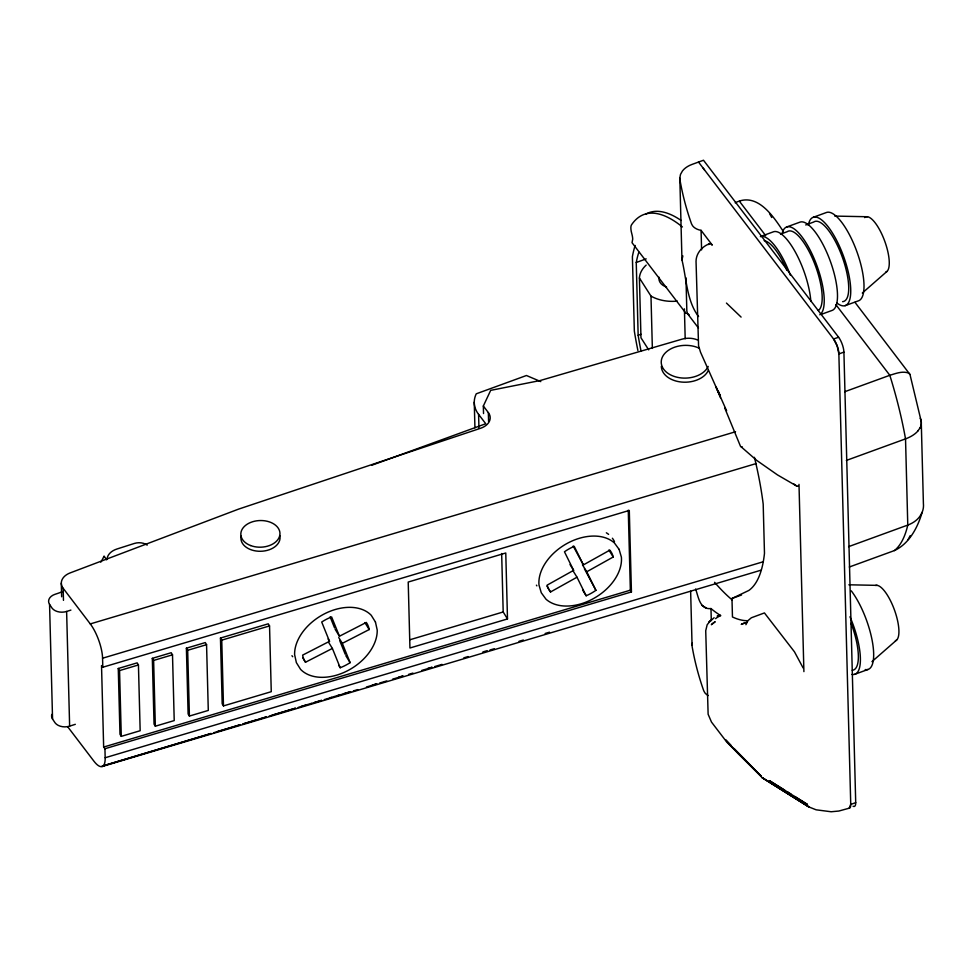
<?xml version="1.0" encoding="UTF-8"?>
<svg xmlns="http://www.w3.org/2000/svg" width="972" height="972" viewBox="0 0 972 972"><rect width="100%" height="100%" fill="white"/><g stroke="black" fill="none" stroke-linecap="round" stroke-linejoin="round"><path stroke-width="1.46" d="M850.658 804.33L849.309 808.157L838.836 811.037L831.157 811.754L816.128 809.81L808.753 806.894L762.182 777.673L726.74 742.037L711.492 722.074L708.126 714.25L705.721 630.719L707.166 624.765L710.204 620.974M698.552 316.544C686.754 301.016 686.511 278.648 681.967 259.925L679.817 178.107L680.497 174.438L682.441 170.963A22.368 15.224 -1.5 0 1 691.955 164.45L703.485 160.246L838.581 337.211A11.19 3.621 70 0 1 843.915 352.107L855.712 802.629A11.19 3.621 70 0 1 853.052 806.238M681.967 259.925L682.866 255.891M854.971 302.328L909.974 374.463L921.249 421.459L923.4 503.52A29.597 22.976 5.6 0 1 922.161 512.28C917.738 527.407 909.33 543.652 894.41 550.577L849.321 567.004M745.913 624.692L748.015 620.598L751.344 617.779L764.429 612.931L794.476 651.835L803.151 667.995M483.534 413.55L483.339 406.017L490.678 390.367L540.165 380.538L682.04 339.167A16.779 11.421 -1.5 0 1 697.41 339.908M908.067 539.582L910.254 535.596M922.173 512.293L919.925 516.314A28.844 22.295 4.6 0 1 907.775 525.074L848.605 546.641M917.689 431.216L919.962 428.032M711.771 619.565L708.892 622.226L714.141 617.755M862.298 293.034L887.035 271.37M871.945 661.653L896.694 639.989M582.568 589.968L586.152 595.775A36.353 24.762 -31.7 0 0 595.909 590.332L586.76 571.767L613.211 557.005A36.353 24.762 -31.7 0 0 609.833 550.152L583.382 564.914L574.221 546.337A36.353 24.762 -31.7 0 0 564.465 551.78L573.614 570.357L547.163 585.12A36.353 24.762 -31.7 0 0 550.541 591.972L576.991 577.21L573.407 571.402M338.766 665.407L340.2 667.74A36.353 24.762 -31.7 0 0 350.114 662.649L342.314 643.355L369.19 629.552A36.353 24.762 -31.7 0 0 366.31 622.432L339.435 636.235L331.622 616.941A36.353 24.762 -31.7 0 0 321.708 622.031L329.508 641.326L302.632 655.128A36.353 24.762 -31.7 0 0 305.512 662.236L332.388 648.433L328.803 642.626M745.087 622.59L741.247 624.401L746.678 622.396M709.524 243.741C702.124 246.414 696.122 253.255 696.037 261.346L698.564 345.765L700.52 352.192L726.619 410.792M747.031 620.707A204.193 66.035 70 0 1 732.463 616.977L731.977 598.485L748.78 590.478A182.894 59.146 70 0 0 764.478 553.299L763.19 504.152A182.894 59.146 70 0 0 754.418 457.302M735.221 202.82C757.079 191.399 773.335 216.294 783.396 231.591M641.01 350.965A187.365 60.604 70 0 1 638.154 335.279L636.247 262.501L646.186 258.88M786.907 226.901L800.175 222.066A46.984 15.2 70 0 1 830.562 261.869A46.984 15.2 70 0 1 831.838 310.518L821.219 314.381M813.43 217.23L826.698 212.406A46.984 15.2 70 0 1 857.073 252.198A46.984 15.2 70 0 1 858.349 300.858L845.093 305.682M780.528 234.143L787.15 231.725A42.513 13.742 70 0 1 814.39 263.072A42.513 13.742 70 0 1 818.327 310.53M805.715 224.957L813.673 222.053A42.513 13.742 70 0 1 842.226 256.875A42.513 13.742 70 0 1 842.59 301.66M638.154 335.279L640.998 334.247M371.656 465.309L485.757 423.743L478.589 414.364A39.147 26.657 -1.5 0 1 476.256 393.806L526.447 375.508L540.797 381.607M698.504 162.057L833.612 339.021L838.581 337.211M843.915 352.107L838.945 353.917A11.19 3.621 70 0 0 833.612 339.021M844.729 391.716L889.817 375.289C895.832 373.503 902.648 370.684 908.856 373.187L909.974 374.463M846.345 460.436L905.527 438.87A28.844 16.5 -6.2 0 0 917.714 431.228M731.977 598.485L741.551 594.998M854.74 674.301L868.008 669.477M848.775 808.303A11.19 3.621 70 0 0 850.743 804.452L855.712 802.629M61.989 591.839A89.485 60.92 -1.5 0 1 55.197 594.244A11.19 7.618 -1.5 0 0 49.56 604.39L52.111 608.205A11.19 7.618 -1.5 0 0 66.618 611.461L70.895 610.1M51.832 714.396A11.19 7.618 -1.5 0 0 52.561 719.061L55.112 722.876A11.19 7.618 -1.5 0 0 69.632 726.145L75.318 724.322M211.094 733.471L102.084 766.167L211.033 733.544M216.902 731.722L240.157 724.748M243.073 723.885L256.146 719.96M259.05 719.086L266.316 716.911M272.136 715.161L295.391 708.187M301.199 706.45L311.38 703.388M314.284 702.525L321.55 700.338M330.273 697.726L340.443 694.676M343.347 693.801L350.613 691.627M372.422 685.09L376.772 683.778M398.581 677.241L402.943 675.929M427.644 668.517L432.005 667.217M482.877 651.957L487.227 650.645M483.339 406.017L488.357 412.602A16.779 11.421 -1.5 0 1 480.569 428.275L238.541 509.134L70.154 572.909A16.779 11.421 -1.5 0 0 63.156 588.291L90.287 623.915L735.537 431.75M102.801 667.229L101.525 665.553L103.652 747.055L104.94 748.732L631.436 591.936L629.297 510.434L102.801 667.229L102.57 658.214L756.313 463.523M118.268 668.493L137.149 662.868L138.437 664.957L140.162 730.725L121.281 736.351L119.981 734.261L118.268 668.493L119.556 670.583L121.281 736.351M152.325 658.348L171.206 652.722L172.506 654.812L174.219 720.58L155.338 726.206L154.05 724.116L152.325 658.348L153.625 660.438L155.338 726.206M186.393 648.202L205.274 642.577L206.562 644.667L208.287 710.435L189.406 716.06L188.118 713.97L186.393 648.202L187.681 650.292L189.406 716.06M220.462 638.057L268.248 623.817L269.536 625.919L271.261 691.687L223.475 705.915L222.187 703.825L220.462 638.057L221.75 640.147L223.475 705.915M119.556 670.583L138.437 664.957M153.625 660.438L172.506 654.812M187.681 650.292L206.562 644.667M221.75 640.147L269.536 625.919M409.941 639.746L503.192 611.971L507.493 618.945L409.941 647.996L408.216 582.046L505.768 552.995L507.493 618.945M103.652 747.055L630.354 590.186L631.436 591.936M763.287 561.743L105.17 757.747L104.94 748.732M213.937 732.669L240.084 724.845M242.988 723.97L266.231 717.008M269.135 716.145L295.281 708.309M298.185 707.446L305.451 705.271M311.259 703.534L321.428 700.484M324.332 699.609L331.598 697.434M337.406 695.697L350.479 691.785M353.395 690.91L357.745 689.61M366.468 686.997L376.626 683.96M379.542 683.085L386.795 680.91M392.615 679.173L402.773 676.123M408.592 674.386L412.942 673.086M421.666 670.473L431.835 667.424M434.739 666.561L441.993 664.386M463.79 657.862L468.14 656.55M489.937 650.025L494.286 648.725M518.987 641.326L523.349 640.026M545.134 633.501L549.496 632.189M102.072 766.543L760.845 570.248M741.259 446.853L742.195 446.804M724.82 408.204L740.457 446.221L756.811 460.461L777.503 474.919L797.016 486.231L798.401 486.207M834.754 216.088L867.486 216.744M848.872 584.792L877.145 585.363M718.344 616.187A11.19 3.621 70 0 1 720.774 615.64A204.193 66.035 70 0 1 710.982 608.557C699.804 609.894 698.406 596.735 695.624 589.02M689.16 314.77L687.471 313.604L686.84 311.016L685.965 277.798M701.93 605.386L706.194 607.937M784.623 790.163L769.399 780.638L807.465 804.464L794.78 796.518M787.162 791.755L790.977 794.136M793.614 483.849L797.016 486.231M726.448 303.07L741.101 317.091M730.944 745.281L725.72 739.947L738.246 753.604L761.283 776.203L734.079 748.476M291.94 655.723L292.718 656.708M835.823 304.576L889.817 375.289A195.761 63.314 70 0 1 905.527 438.87L907.775 525.087A195.761 63.314 70 0 1 894.41 550.577M739.449 201.289L765.705 235.674M687.471 313.604L698.467 328.014M686.038 313.434L632.031 242.696L632.711 239.173A11.19 3.621 70 0 0 631.788 233.681A11.19 3.621 70 0 1 631.46 224.933A206.939 66.934 70 0 1 682.405 226.95M67.651 726.692L93.883 761.125A25.867 8.347 70 0 0 100.638 766.604A25.697 8.298 70 0 0 105.17 757.747M703.206 168.217L704.481 169.893M679.817 178.107L679.975 179.942A559.301 380.732 -1.5 0 0 691.493 223.791L692.611 225.832A13.426 9.137 -1.5 0 0 701.079 230.352L712.282 245.126A11.19 3.621 70 0 0 708.637 244.58M833.526 338.9L837.208 346.044L838.86 353.796L850.743 804.439M106.543 559.775L104.077 556.057A89.485 60.92 -1.5 0 1 100.784 562.168M646.173 265.101A33.558 22.842 -1.5 0 0 639.406 277.98L650.985 296.108L652.358 348.426M648.688 349.859L640.973 337.782L639.406 277.98M608.909 550.031L613.211 557.005M583.382 564.914L573.188 546.009M582.447 564.793L586.76 571.767M595.909 590.332L584.415 568.778M570.029 564.55L573.614 570.357M546.957 586.152L550.541 591.972M536.423 585.168L536.848 585.861M364.889 622.578L369.19 629.552M335.133 629.261L339.435 636.235M338.73 637.547L342.314 643.355M345.813 655.675L350.114 662.649M328.074 639.005L329.508 641.326M302.644 657.594L305.512 662.236M769.557 213.524L771.719 217.497M576.991 577.21L586.152 595.775M718.369 391.327L720.422 396.199L716.085 387.135L720.471 397.718M330.115 616.856L334.575 627.888M339.678 640.512L345.254 654.302M332.388 648.433L340.2 667.74M798.996 484.36L803.905 671.628M701.079 230.352L701.59 249.901M710.982 608.557L711.297 620.586M684.409 308.853L685.187 338.754M690.642 591.207L692.052 645.019M628.264 510.191L630.354 590.186M501.661 553.518L503.192 611.971M488.357 412.602L488.6 421.654M478.589 414.364L478.953 427.935M474.251 402.165L474.931 427.814M66.618 611.461L69.632 726.145M63.156 588.291L63.472 600.356M61.297 583.2L61.661 596.772M49.56 604.39L52.561 719.061M875.59 585.448A29.379 9.501 70 0 1 894.592 610.343A29.379 9.501 70 0 1 895.394 640.755M851.278 590.842A46.984 15.2 70 0 1 872.394 641.739A46.984 15.2 70 0 1 865.238 669.562M849.965 616.783A46.984 15.2 70 0 1 851.97 674.398M851.059 623.307A42.513 13.742 70 0 1 852.237 670.279M864.643 217.607A29.379 9.501 70 0 1 884.131 239.562A29.379 9.501 70 0 1 885.735 272.148M764.174 240.643A42.513 13.742 70 0 1 786.822 270.192M808.279 225.37A46.984 15.2 70 0 1 843.404 255.879A46.984 15.2 70 0 1 836.758 302.875M810.842 301.454A46.984 15.2 70 0 0 796.117 253.498A46.984 15.2 70 0 0 773.651 231.725L760.396 236.56A46.984 15.2 70 0 1 790.309 275.088M782.108 233.426A46.984 15.2 70 0 1 812.495 254.943A46.984 15.2 70 0 1 819.773 314.794M708.211 695.551A13.426 9.137 -1.5 0 1 704.834 692.744L703.716 690.703A559.301 380.732 -1.5 0 1 692.198 646.854A22.368 15.224 -1.5 0 1 692.222 643.172M732.317 600.04A204.193 66.035 70 0 1 714.59 582.301M715.623 618.654A10.984 3.73 -13.6 0 1 719.013 616.479M708.284 370.514A24.045 16.366 -1.5 0 1 681.724 382.069A24.045 16.366 -1.5 0 1 661.349 366.237M90.287 623.927A25.77 8.323 70 0 1 102.582 658.238M708.187 366.42A24.045 16.366 -1.5 0 1 675.589 376.857A24.045 16.366 -1.5 0 1 664.411 353.893A24.045 16.366 -1.5 0 1 699.342 348.255M279.815 535.548A19.574 13.329 -1.5 0 1 260.569 551.282A19.574 13.329 -1.5 0 1 241.153 536.192M606.346 532.79A44.748 30.472 -31.7 0 1 608.618 534.393M612.384 538.233A44.748 30.472 -31.7 0 1 614.486 541.623M106.835 559.483A89.485 60.92 -1.5 0 0 107.272 557.758A16.779 11.421 -1.5 0 1 116.98 548.998L134.33 543.457A11.19 7.618 -1.5 0 1 147.197 545.122M666.61 287.092A13.985 9.513 -1.5 0 1 659.113 277.239M677.302 301.101A33.558 22.842 -1.5 0 1 650.985 296.108M637.899 350.54A195.761 63.314 70 0 1 634.339 331.075L632.395 256.644A195.761 63.314 70 0 1 635.153 245.466M920.229 418.325A29.597 16.791 -7 0 1 919.986 428.032M636.247 262.501A187.365 60.604 70 0 1 638.859 252.161M646.137 213.937A206.939 66.934 70 0 1 681.117 220.45M712.622 623.562L711.334 624.717L715.173 621.691L712.622 623.562M719.79 616.029L717.348 616.066L719.79 616.029M809.457 807.234L762.182 777.673L809.457 807.234M619.091 549.35L614.389 542.935A44.748 30.472 -31.7 0 0 566.676 543.664A44.748 30.472 -31.7 0 0 538.986 584.998L541.283 592.762L545.985 599.189A44.748 30.472 -31.7 0 0 593.698 598.46A44.748 30.472 -31.7 0 0 621.387 557.126L619.091 549.35M375.447 622.044L371.243 615.3A44.748 30.472 -31.7 0 0 324.393 613.867A44.748 30.472 -31.7 0 0 294.613 654.63L296.375 662.637L300.579 669.368A44.748 30.472 -31.7 0 0 347.429 670.802A44.748 30.472 -31.7 0 0 377.209 630.038L375.447 622.044M250.667 545.571A19.574 13.329 -1.5 0 0 279.96 533.531A19.574 13.329 -1.5 0 0 250.533 522.486A19.574 13.329 -1.5 0 0 250.667 545.571"/></g></svg>
